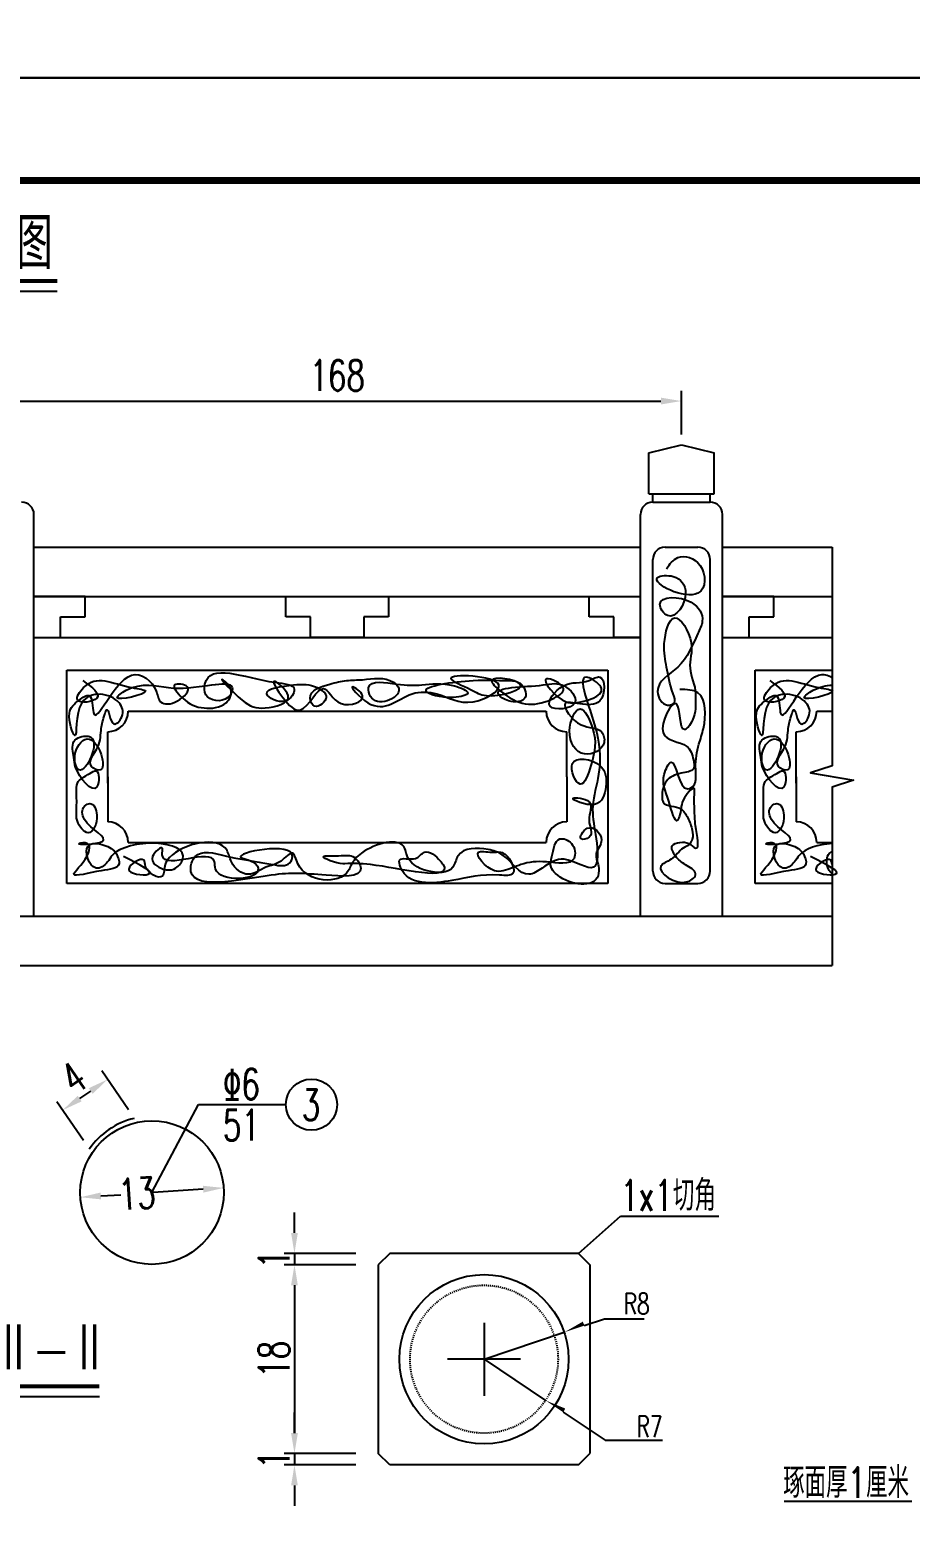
# Model space of a CAD drawing. Header units: millimetres. Extents: x -51 to 12129, y -1309 to -715.
# Drawn here: x 9779.6 to 9865.5, y -1152.5 to -1007 of the extents above; entities that cross this region are included whole.
import ezdxf
from ezdxf.enums import TextEntityAlignment as Align

# ---------------------------------------------------------------- set-up
doc = ezdxf.new("R2010")
doc.units = ezdxf.units.MM
doc.header["$LTSCALE"] = 0.25
doc.linetypes.add('DASHED2', pattern=[0.375, 0.25, -0.125])
for name, color, linetype in [('10', 1, 'Continuous'), ('DIMENSION', 2, 'Continuous'), ('图框', 7, 'Continuous'), ('尺寸标注', 2, 'Continuous'), ('文字', 7, 'Continuous'), ('标注', 4, 'Continuous'), ('次轮廓线', 7, 'Continuous'), ('钢筋', 6, 'Continuous')]:
    doc.layers.add(name, color=color, linetype=linetype)
doc.styles.get("Standard").update_dxf_attribs({"font": 'simplex1.shx', "width": 0.7, "bigfont": 'hztxt.shx'})
doc.styles.add('TEXT', font='simplex1.shx', dxfattribs={"width": 0.7, "bigfont": 'hztxt.shx'})
doc.dimstyles.new('比例1：25', dxfattribs={"dimtxt": 3, "dimasz": 2, "dimexe": 1, "dimexo": 1, "dimgap": 1, "dimtad": 1, "dimdec": 1, "dimlfac": 2.5, "dimzin": 9, "dimdsep": 46, "dimtxsty": 'Standard', "dimcen": -0.09, "dimclrd": 4, "dimclre": 4, "dimclrt": 7, "dimaunit": 1, "dimadec": 0, "dimazin": 0, "dimtfac": 0.0005, "dimtdec": 1, "dimtix": 1, "dimtmove": 2, "dimatfit": 3, "dimfxl": 0, "dimtolj": 1, "dimtzin": 13, "dimarcsym": 0})
doc.dimstyles.new('比例：1：10', dxfattribs={"dimscale": 0, "dimtxt": 3, "dimasz": 2, "dimexe": 1, "dimexo": 1, "dimgap": 0.5, "dimtad": 1, "dimdec": 1, "dimzin": 9, "dimdsep": 46, "dimtxsty": 'Standard', "dimcen": 0.5, "dimclrd": 256, "dimclre": 256, "dimclrt": 256, "dimadec": 1, "dimazin": 2, "dimtfac": 1, "dimtdec": 1, "dimtix": 1, "dimtmove": 2, "dimatfit": 3, "dimfxl": 0, "dimtolj": 1, "dimtzin": 0, "dimlwd": -1, "dimlwe": -1, "dimarcsym": 0})

# ---------------------------------------------------------------- blocks, each defined once
blk = doc.blocks.new('*D1607')
at = {"layer": 'Defpoints', "color": 0, "linetype": 'Continuous'}
for p in [(9843.19, -1043.17), (9775.99, -1047.43), (9843.19, -1047.43)]:
    blk.add_point(p, dxfattribs=at)
at = {"layer": '标注', "color": 4, "linetype": 'Continuous', "lineweight": -2}
for p, q in [((9775.99, -1046.43), (9775.99, -1042.17)), ((9843.19, -1046.43), (9843.19, -1042.17)), ((9777.99, -1043.17), (9841.19, -1043.17))]:
    blk.add_line(p, q, dxfattribs=at)
at = {"layer": '标注', "color": 4, "linetype": 'Continuous'}
for points in [[(9777.99, -1042.84), (9777.99, -1043.5), (9775.99, -1043.17)], [(9841.19, -1042.84), (9841.19, -1043.5), (9843.19, -1043.17)]]:
    blk.add_solid(points, dxfattribs=at)
at = {"layer": '标注', "color": 7, "linetype": 'Continuous', "insert": (9809.59, -1040.67), "char_height": 3, "attachment_point": 5}
blk.add_mtext('\\A1;168', dxfattribs=at)
blk = doc.blocks.new('DIM')
blk.add_lwpolyline([(-1, -0.1, 0.2, 0, 0), (0, 0, 0, 0, 0)], format="xyseb")
blk = doc.blocks.new('*D1690')
at = {"layer": 'Defpoints', "color": 0}
for p in [(9814.71, -1126.33), (9805.42, -1127.44), (9813.6, -1127.44)]:
    blk.add_point(p, dxfattribs=at)
at = {"layer": '标注'}
for p, q in [((9805.42, -1124.33), (9805.42, -1122.33)), ((9811.42, -1126.33), (9804.42, -1126.33)), ((9805.42, -1126.33), (9805.42, -1127.44)), ((9811.42, -1127.44), (9804.42, -1127.44)), ((9805.42, -1129.44), (9805.42, -1131.44))]:
    blk.add_line(p, q, dxfattribs=at)
for points in [[(9805.09, -1124.33), (9805.75, -1124.33), (9805.42, -1126.33)], [(9805.09, -1129.44), (9805.75, -1129.44), (9805.42, -1127.44)]]:
    blk.add_solid(points, dxfattribs=at)
at = {"layer": '标注', "insert": (9803.42, -1126.88), "char_height": 3, "attachment_point": 5, "rotation": 90}
blk.add_mtext('\\A1;1', dxfattribs=at)
blk = doc.blocks.new('*D1691')
at = {"layer": 'Defpoints', "color": 0}
for p in [(9813.6, -1127.44), (9805.42, -1145.86), (9813.6, -1145.86)]:
    blk.add_point(p, dxfattribs=at)
at = {"layer": '标注'}
for p, q in [((9811.42, -1127.44), (9804.42, -1127.44)), ((9805.42, -1129.44), (9805.42, -1143.86)), ((9811.42, -1145.86), (9804.42, -1145.86))]:
    blk.add_line(p, q, dxfattribs=at)
for points in [[(9805.09, -1129.44), (9805.75, -1129.44), (9805.42, -1127.44)], [(9805.09, -1143.86), (9805.75, -1143.86), (9805.42, -1145.86)]]:
    blk.add_solid(points, dxfattribs=at)
at = {"layer": '标注', "insert": (9803.42, -1136.65), "char_height": 3, "attachment_point": 5, "rotation": 90}
blk.add_mtext('\\A1;18', dxfattribs=at)
blk = doc.blocks.new('*D1692')
at = {"layer": 'Defpoints', "color": 0}
for p in [(9805.42, -1146.97), (9813.6, -1145.86), (9815.99, -1146.97)]:
    blk.add_point(p, dxfattribs=at)
at = {"layer": '标注'}
for p, q in [((9805.42, -1143.86), (9805.42, -1141.86)), ((9811.42, -1145.86), (9804.42, -1145.86)), ((9811.42, -1146.97), (9804.42, -1146.97)), ((9805.42, -1145.86), (9805.42, -1146.97)), ((9805.42, -1148.97), (9805.42, -1150.97))]:
    blk.add_line(p, q, dxfattribs=at)
for points in [[(9805.09, -1143.86), (9805.75, -1143.86), (9805.42, -1145.86)], [(9805.09, -1148.97), (9805.75, -1148.97), (9805.42, -1146.97)]]:
    blk.add_solid(points, dxfattribs=at)
at = {"layer": '标注', "insert": (9803.42, -1146.42), "char_height": 3, "attachment_point": 5, "rotation": 90}
blk.add_mtext('\\A1;1', dxfattribs=at)
blk = doc.blocks.new('*D1697')
at = {"layer": 'Defpoints', "color": 0}
for p in [(9784.53, -1120.85), (9798.5, -1119.94)]:
    blk.add_point(p, dxfattribs=at)
at = {"layer": '标注'}
for p, q in [((9786.52, -1120.72), (9788.47, -1120.6)), ((9796.5, -1120.07), (9791.63, -1120.39))]:
    blk.add_line(p, q, dxfattribs=at)
for points in [[(9786.5, -1120.39), (9786.55, -1121.06), (9784.53, -1120.85)], [(9796.48, -1119.73), (9796.53, -1120.4), (9798.5, -1119.94)]]:
    blk.add_solid(points, dxfattribs=at)
at = {"layer": '标注', "insert": (9790.05, -1120.49), "char_height": 3, "attachment_point": 5, "rotation": 3.7635}
blk.add_mtext('\\A1;13', dxfattribs=at)
blk = doc.blocks.new('*D1698')
at = {"layer": 'Defpoints', "color": 0}
for p in [(9787.18, -1109.36), (9789.77, -1113.15), (9785.4, -1116.14)]:
    blk.add_point(p, dxfattribs=at)
at = {"layer": '标注'}
for p, q in [((9789.21, -1112.33), (9786.62, -1108.53)), ((9784.46, -1111.22), (9785.53, -1110.49)), ((9784.83, -1115.32), (9782.24, -1111.53))]:
    blk.add_line(p, q, dxfattribs=at)
for points in [[(9785.34, -1110.21), (9785.72, -1110.76), (9787.18, -1109.36)], [(9784.27, -1110.95), (9784.64, -1111.5), (9782.8, -1112.35)]]:
    blk.add_solid(points, dxfattribs=at)
at = {"layer": '标注', "insert": (9783.86, -1109.2), "char_height": 3, "attachment_point": 5, "rotation": 34.3548}
blk.add_mtext('\\A1;4', dxfattribs=at)
blk = doc.blocks.new('123')
at = {"layer": '图框', "color": 2}
blk.add_lwpolyline([(369.33, -1011.65), (369.33, -714.65), (-50.67, -714.65), (-50.67, -1011.65)], close=True, dxfattribs=at)

msp = doc.modelspace()

# ---------------------------------------------------------------- linework, layer by layer
for p, q in [((9833.70888, -1133.37207), (9835.66599, -1132.71647)), ((9835.66599, -1132.71647), (9839.55475, -1132.71647)), ((9823.92332, -1133.08849), (9823.92332, -1140.21166)), ((9823.92332, -1136.65008), (9831.75176, -1134.02767)), ((9827.48491, -1136.65008), (9820.36173, -1136.65008)), ((9823.92332, -1136.65008), (9829.92484, -1140.67102)), ((9831.63956, -1141.81986), (9835.73305, -1144.56245)), ((9835.73305, -1144.56245), (9841.33298, -1144.56245))]:
    msp.add_line(p, q)
at = {"const_width": 0.7}
msp.add_lwpolyline([(10019.75412, -1021.65471), (9639.75412, -1021.65471), (9639.75412, -1298.65471), (10019.75412, -1298.65471)], close=True, dxfattribs=at)
at = {"linetype": 'DASHED2'}
msp.add_circle((9823.92332, -1136.65008), 7.224, dxfattribs=at)
at = {"start_tangent": (-0.089666301, 0.995971864)}
msp.add_spline([(9841.73561, -1059.52659), (9842.827, -1058.43619), (9845.00977, -1059.19947), (9844.79149, -1061.92545), (9840.8625, -1060.3989), (9842.39044, -1060.28986), (9843.59097, -1061.92545), (9841.84475, -1064.10624), (9841.08078, -1063.01585), (9844.13666, -1062.79777), (9845.22805, -1064.65144), (9844.79149, -1065.85087), (9842.827, -1069.12205), (9840.8625, -1071.52092), (9841.84475, -1072.82939), (9842.49958, -1072.61131), (9842.39044, -1071.739), (9841.73561, -1069.12205), (9841.51733, -1066.83222), (9842.49958, -1064.32432), (9844.13666, -1066.72319), (9844.02752, -1069.23109), (9844.57322, -1071.739), (9844.57322, -1072.06612), (9844.2458, -1074.35594), (9843.48183, -1075.22826), (9842.71786, -1072.72035), (9841.4082, -1075.55537), (9843.7001, -1076.86385), (9844.35494, -1078.17232), (9844.35494, -1079.04463), (9843.15441, -1079.48079), (9841.73561, -1080.24407), (9841.29906, -1081.77062), (9841.4082, -1082.31582), (9843.15441, -1082.97005), (9843.48183, -1083.29717), (9843.80925, -1083.84237), (9844.2458, -1085.0418), (9844.2458, -1085.91412), (9843.91838, -1086.45931), (9843.37269, -1086.78643), (9842.17217, -1087.87682), (9841.18992, -1088.53106), (9843.80925, -1090.05761), (9844.57322, -1089.29434), (9843.59097, -1088.42202), (9842.60872, -1087.54971), (9842.2813, -1086.56835), (9843.04527, -1086.24123), (9843.91838, -1086.35027), (9844.57322, -1086.78643), (9844.57322, -1084.60564), (9844.46408, -1083.07909), (9844.46408, -1081.33446), (9844.46408, -1081.00734), (9843.48183, -1081.87966), (9843.04527, -1083.51525), (9842.827, -1084.06045), (9841.95389, -1082.20678), (9841.51733, -1079.58983), (9842.17217, -1078.3904), (9843.80925, -1081.00734), (9844.46408, -1080.57119), (9844.57322, -1080.24407), (9844.57322, -1078.9356), (9844.90063, -1076.64577), (9845.33718, -1075.11922), (9844.79149, -1071.62996), (9843.04527, -1071.30284)], degree=3, dxfattribs=at)
msp.add_spline([(9784.75408, -1070.44002), (9786.13644, -1072.1664), (9784.23569, -1072.33904), (9784.84048, -1071.13057), (9789.59235, -1071.13057), (9790.88832, -1071.47585), (9788.12359, -1072.08008), (9788.98756, -1071.38953), (9793.13465, -1071.13057), (9797.36814, -1070.87162), (9799.35529, -1071.13057), (9798.9233, -1072.08008), (9796.76336, -1071.82113), (9796.67696, -1070.7853), (9803.50238, -1070.61266), (9805.40312, -1071.30321), (9804.53915, -1072.42536), (9802.7248, -1071.73481), (9805.31673, -1070.87162), (9807.64946, -1071.13057), (9808.51344, -1072.08008), (9807.39027, -1072.94328), (9806.95828, -1072.1664), (9808.85903, -1070.7853), (9810.50059, -1070.44002), (9812.05574, -1070.3537), (9815.07966, -1070.61266), (9815.59805, -1071.21689), (9814.47488, -1072.42536), (9812.83332, -1071.99376), (9812.66053, -1071.13057), (9815.42525, -1070.7853), (9817.84439, -1070.87162), (9821.0411, -1070.95794), (9822.33707, -1071.64849), (9820.9547, -1072.08008), (9818.27638, -1071.47585), (9822.85545, -1070.44002), (9826.22496, -1070.44002), (9827.43453, -1070.69898), (9827.95292, -1072.08008), (9826.31136, -1072.42536), (9825.36099, -1071.82113), (9829.68087, -1070.87162), (9831.75441, -1070.95794), (9832.79119, -1072.598), (9830.37205, -1072.94328), (9831.66802, -1070.95794), (9834.17355, -1070.44002), (9835.21032, -1070.09474), (9835.21032, -1072.42536), (9831.84081, -1072.68432), (9833.39597, -1074.75598), (9835.38312, -1075.44653), (9835.64231, -1076.48236), (9833.74156, -1077.60451), (9832.2728, -1075.36021), (9833.30957, -1073.20223), (9834.51914, -1075.10125), (9834.34634, -1078.72666), (9833.30957, -1080.53936), (9832.53199, -1078.55402), (9835.21032, -1078.72666), (9835.8151, -1080.79832), (9834.69193, -1082.5247), (9832.61839, -1081.92046), (9834.17355, -1082.26574), (9834.17355, -1084.07844), (9834.17355, -1085.71851), (9833.39597, -1085.89115), (9834.00075, -1084.85532), (9835.38312, -1085.97747), (9834.86473, -1087.35857), (9835.12392, -1088.73968), (9834.95113, -1089.68919), (9830.89044, -1089.25759), (9830.45845, -1088.65336), (9830.54485, -1087.61753), (9831.32243, -1085.89115), (9832.4456, -1086.32274), (9832.70479, -1087.79017), (9830.02646, -1088.13544), (9827.52093, -1088.3944), (9825.79298, -1088.99863), (9824.929, -1088.99863), (9823.37384, -1087.18593), (9824.6698, -1087.18593), (9825.53378, -1087.18593), (9826.57055, -1088.13544), (9826.74335, -1089.25759), (9825.44738, -1089.43023), (9820.78191, -1089.94815), (9815.77084, -1088.65336), (9815.68445, -1087.96281), (9817.2396, -1087.79017), (9818.10358, -1087.18593), (9819.65874, -1088.04912), (9819.91793, -1088.3944), (9812.83332, -1088.3944), (9810.32779, -1088.30808), (9810.155, -1088.30808), (9808.25425, -1087.61753), (9809.72301, -1087.53121), (9811.27816, -1087.70385), (9811.88295, -1088.73968), (9808.51344, -1089.43023), (9803.15678, -1089.43023), (9795.29459, -1088.65336), (9795.72658, -1087.61753), (9798.6641, -1087.53121), (9801.77442, -1088.13544), (9803.32958, -1088.3944), (9804.97113, -1088.22176), (9805.23033, -1087.61753), (9800.21926, -1087.70385), (9801.68802, -1088.3944), (9801.86082, -1088.73968), (9797.71373, -1088.826), (9797.62733, -1088.13544), (9792.52987, -1087.53121), (9792.52987, -1087.09961), (9792.52987, -1086.84066), (9791.5795, -1087.61753), (9792.61627, -1088.826), (9793.65304, -1088.826), (9794.51702, -1087.87649), (9787.6052, -1087.53121), (9787.17321, -1088.13544), (9786.05004, -1088.73968), (9785.27247, -1086.5817), (9786.82762, -1086.49538), (9788.03719, -1087.35857), (9788.29639, -1088.30808), (9786.56843, -1088.99863), (9783.8901, -1089.34391), (9785.18607, -1087.53121), (9785.18607, -1086.32274), (9784.40849, -1086.32274), (9786.65483, -1086.1501), (9784.92688, -1083.99213), (9784.92688, -1082.69734), (9785.44526, -1082.43838), (9786.13644, -1083.56053), (9785.27247, -1085.28691), (9784.23569, -1084.16476), (9784.1493, -1082.9563), (9784.1493, -1081.31623), (9784.23569, -1080.45304), (9785.44526, -1079.50353), (9786.05004, -1079.24457), (9786.13644, -1080.79832), (9784.0629, -1078.8993), (9783.8901, -1077.94978), (9783.8901, -1076.39604), (9785.27247, -1075.87813), (9785.53166, -1075.96444), (9784.40849, -1079.15825), (9783.9765, -1077.86347), (9785.18607, -1076.13708), (9786.65483, -1078.0361), (9786.48203, -1079.15825), (9785.61806, -1078.81298), (9786.22284, -1076.91396), (9786.56843, -1075.10125), (9786.91402, -1073.72015), (9787.08682, -1073.28855), (9787.778, -1074.66966), (9788.55558, -1073.9791), (9788.29639, -1072.598), (9784.66768, -1072.598), (9783.9765, -1075.79181), (9783.45811, -1073.63383), (9784.40849, -1072.33904), (9785.35886, -1071.90745), (9785.79085, -1073.54751), (9789.50595, -1069.92211), (9791.92509, -1071.47585), (9792.35707, -1072.51168), (9793.99863, -1072.42536), (9794.949, -1071.04426), (9793.73944, -1070.87162), (9794.43062, -1072.08008), (9796.59056, -1073.11591), (9798.7505, -1072.598), (9799.18249, -1071.21689), (9798.40491, -1070.3537), (9800.30566, -1072.33904), (9802.552, -1073.11591), (9804.79834, -1071.90745), (9803.41598, -1070.52634), (9804.27995, -1072.08008), (9806.00791, -1073.28855), (9808.25425, -1071.21689), (9809.9822, -1072.68432), (9812.05574, -1071.90745), (9811.10537, -1071.04426), (9812.57413, -1072.598), (9816.89401, -1071.73481), (9819.31315, -1071.73481), (9822.85545, -1072.51168), (9825.36099, -1070.87162), (9820.69551, -1070.26738), (9822.59626, -1071.30321), (9824.15142, -1071.90745), (9827.43453, -1070.7853), (9824.6698, -1070.44002), (9825.53378, -1071.47585), (9830.54485, -1072.25272), (9831.66802, -1071.21689), (9830.02646, -1070.26738), (9831.92721, -1072.51168), (9832.79119, -1072.598), (9835.38312, -1071.21689), (9834.17355, -1070.18106), (9835.03753, -1076.05076), (9834.51914, -1083.04261), (9834.86473, -1085.89115), (9834.60554, -1088.65336), (9831.75441, -1087.87649), (9829.59447, -1088.73968), (9828.29851, -1089.34391), (9825.70658, -1087.44489), (9824.32421, -1086.92698), (9821.38669, -1087.53121), (9820.86831, -1088.65336), (9818.36277, -1088.99863), (9816.37563, -1087.44489), (9816.20283, -1086.84066), (9811.96935, -1087.27225), (9810.93257, -1088.48072), (9810.67338, -1088.99863), (9805.74871, -1088.30808), (9805.23033, -1087.27225), (9804.10716, -1088.04912), (9802.6384, -1088.65336), (9800.91045, -1089.34391), (9799.26889, -1088.13544), (9798.8369, -1087.01329), (9793.22105, -1087.70385), (9792.78906, -1088.3944), (9792.52987, -1089.51655), (9790.88832, -1088.56704), (9790.71552, -1087.96281), (9789.24676, -1088.826), (9791.14751, -1089.34391), (9788.72837, -1087.61753)], degree=3)
for points, knots in [([(9857.8915, -1086.33967), (9856.56232, -1086.43966), (9854.89216, -1086.93966), (9854.20341, -1088.29263), (9852.6772, -1089.42164), (9851.5631, -1086.09203), (9853.9946, -1086.40682), (9855.07311, -1087.07055), (9855.64956, -1088.77915), (9853.3483, -1088.92679), (9849.82945, -1089.95004), (9852.2702, -1088.06563), (9852.66325, -1086.12617), (9850.36368, -1086.45172), (9855.76924, -1086.4417), (9851.75269, -1084.60579), (9851.6573, -1082.79786), (9852.78425, -1082.18994), (9853.52133, -1083.7929), (9852.50222, -1086.00866), (9851.09874, -1084.2379), (9851.23133, -1082.81768), (9851.20542, -1081.60909), (9851.17402, -1080.13687), (9852.19151, -1079.72947), (9853.47739, -1078.85105), (9853.41087, -1082.38438), (9851.02055, -1079.36819), (9850.97394, -1077.81893), (9850.51659, -1076.22323), (9851.93057, -1075.74873), (9853.62088, -1076.25688), (9851.62716, -1080.58744), (9850.70495, -1077.48592), (9852.34064, -1075.28463), (9853.77981, -1077.4229), (9853.82875, -1079.48176), (9851.92791, -1078.63394), (9853.59819, -1076.94658), (9853.52334, -1075.18445), (9853.83218, -1074.14198), (9854.28383, -1072.69044), (9854.54032, -1075.41737), (9855.93554, -1073.80298), (9855.28112, -1071.73405), (9850.69549, -1071.16154), (9851.49189, -1077.50995), (9850.08101, -1073.52604), (9851.18856, -1072.50137), (9852.81057, -1071.39045), (9852.61147, -1076.3489), (9855.19029, -1069.35955), (9857.48166, -1069.88249), (9857.8915, -1070.13945)], [272.80787689, 272.80787689, 272.80787689, 272.80787689, 275.556515067, 276.299289698, 277.574675929, 279.868471174, 281.426022016, 282.912006338, 283.896259005, 285.757089012, 288.457580971, 290.685901659, 291.894369014, 292.671949074, 294.92491198, 297.689452708, 298.984240072, 299.56370714, 300.881641429, 302.812147742, 304.339929083, 305.551480997, 307.191544748, 308.059050649, 309.596782222, 310.254674341, 311.810820214, 314.62255858, 315.587664189, 317.141407931, 318.617606979, 318.890794666, 322.276342001, 323.641291258, 325.749240889, 328.149977559, 329.285352607, 330.215766237, 332.208765753, 334.054117033, 335.477804339, 335.942705608, 337.487111515, 338.527061708, 339.932278139, 343.560983114, 346.828724573, 349.048093015, 350.654232807, 351.698016589, 353.394018895, 358.58492679, 359.917317131, 359.917317131, 359.917317131, 359.917317131]), ([(9851.80397, -1070.44002), (9852.69871, -1071.09243), (9854.36558, -1072.30784), (9850.57894, -1072.85795), (9852.86588, -1069.54117), (9854.87018, -1070.97835), (9859.32828, -1071.4821), (9854.05651, -1072.73213), (9856.30118, -1071.12221), (9857.30924, -1070.91214), (9857.8915, -1070.89189)], [0, 0, 0, 0, 2.211633493, 4.120205417, 5.471558827, 10.22343171, 11.564603038, 14.394587474, 15.500624034, 17.227858361, 17.227858361, 17.227858361, 17.227858361]), ([(9857.8915, -1089.29394), (9857.74847, -1089.17525), (9857.35235, -1088.67638), (9857.26404, -1087.59754), (9857.7475, -1087.18954), (9857.8915, -1087.11026)], [474.397531464, 474.397531464, 474.397531464, 474.397531464, 475.002564652, 476.430026586, 476.901410175, 476.901410175, 476.901410175, 476.901410175]), ([(9857.8915, -1088.3813), (9857.8577, -1088.2073), (9857.79268, -1087.45746), (9854.99426, -1089.22466), (9859.94073, -1089.6658), (9857.34141, -1088.38673), (9855.77826, -1087.61753)], [516.84060177, 516.84060177, 516.84060177, 516.84060177, 517.30553446, 519.009163182, 520.979208449, 523.951179503, 523.951179503, 523.951179503, 523.951179503])]:
    msp.add_open_spline(points, degree=3, knots=knots)
at = {"layer": '10', "linetype": 'Continuous'}
for p, q in [((9839.99127, -1048.23095), (9843.19127, -1047.43095)), ((9839.99127, -1052.23095), (9839.99127, -1048.23095)), ((9843.19127, -1047.43095), (9846.39127, -1048.23095)), ((9846.39127, -1052.23095), (9846.39127, -1048.23095)), ((9839.99127, -1052.23095), (9840.39127, -1052.23095)), ((9840.39127, -1053.03095), (9840.39127, -1052.23095)), ((9840.39127, -1052.23095), (9845.99127, -1052.23095)), ((9845.99127, -1053.03095), (9845.99127, -1052.23095)), ((9845.99127, -1052.23095), (9846.39127, -1052.23095)), ((9840.39127, -1053.03095), (9845.99127, -1053.03095)), ((9779.99127, -1093.43095), (9779.99127, -1054.23095)), ((9839.19127, -1093.43095), (9839.19127, -1054.23095)), ((9847.19127, -1093.43095), (9847.19127, -1054.23095)), ((9779.99127, -1057.43095), (9839.19127, -1057.43095)), ((9847.19127, -1057.43095), (9857.8915, -1057.43095)), ((9779.99127, -1062.23095), (9839.19127, -1062.23095)), ((9847.19127, -1062.23095), (9857.8915, -1062.23095)), ((9779.99127, -1066.23095), (9839.19127, -1066.23095)), ((9847.19127, -1066.23095), (9857.8915, -1066.23095)), ((9702.39127, -1093.43095), (9857.8915, -1093.43095)), ((9702.39127, -1098.23095), (9857.8915, -1098.23095)), ((9814.71272, -1126.33008), (9813.60332, -1127.43948)), ((9833.13392, -1126.33008), (9814.71272, -1126.33008)), ((9833.13392, -1126.33008), (9834.24332, -1127.43948)), ((9813.60332, -1127.43948), (9813.60332, -1145.86068)), ((9834.24332, -1127.43948), (9834.24332, -1145.86068)), ((9814.71272, -1146.97008), (9813.60332, -1145.86068)), ((9833.13392, -1146.97008), (9814.71272, -1146.97008)), ((9833.13392, -1146.97008), (9834.24332, -1145.86068))]:
    msp.add_line(p, q, dxfattribs=at)
msp.add_circle((9823.92332, -1136.65008), 8.256, dxfattribs=at)
for centre, start, end in [((9778.79127, -1054.23095), 0, 90), ((9840.39127, -1054.23095), 90, 180), ((9845.99127, -1054.23095), 0, 90)]:
    msp.add_arc(centre, 1.2, start, end, dxfattribs=at)
at = {"layer": 'DIMENSION', "color": 6}
for p, q in [((9841.59127, -1057.43095), (9844.79127, -1057.43095)), ((9840.39127, -1089.03095), (9840.39127, -1058.63095)), ((9845.99127, -1089.03095), (9845.99127, -1058.63095)), ((9784.99127, -1062.23095), (9779.99127, -1062.23095)), ((9784.99127, -1064.23095), (9784.99127, -1062.23095)), ((9804.59127, -1062.23095), (9814.59127, -1062.23095)), ((9804.59127, -1064.23095), (9804.59127, -1062.23095)), ((9814.59127, -1062.23095), (9814.59127, -1064.23095)), ((9834.19127, -1062.23095), (9839.19127, -1062.23095)), ((9834.19127, -1064.23095), (9834.19127, -1062.23095)), ((9852.19127, -1062.23095), (9847.19127, -1062.23095)), ((9852.19127, -1064.23095), (9852.19127, -1062.23095)), ((9782.59127, -1066.23095), (9782.59127, -1064.23095)), ((9782.59127, -1064.23095), (9784.99127, -1064.23095)), ((9806.99127, -1064.23095), (9804.59127, -1064.23095)), ((9806.99127, -1066.23095), (9806.99127, -1064.23095)), ((9812.19127, -1064.23095), (9812.19127, -1066.23095)), ((9814.59127, -1064.23095), (9812.19127, -1064.23095)), ((9836.59127, -1064.23095), (9834.19127, -1064.23095)), ((9836.59127, -1066.23095), (9836.59127, -1064.23095)), ((9849.79127, -1064.23095), (9852.19127, -1064.23095)), ((9849.79127, -1066.23095), (9849.79127, -1064.23095)), ((9779.99127, -1066.23095), (9782.59127, -1066.23095)), ((9812.19127, -1066.23095), (9806.99127, -1066.23095)), ((9839.19127, -1066.23095), (9836.59127, -1066.23095)), ((9847.19127, -1066.23095), (9849.79127, -1066.23095)), ((9783.19127, -1069.43095), (9835.99127, -1069.43095)), ((9783.19127, -1090.23095), (9783.19127, -1069.43095)), ((9835.99127, -1069.43095), (9835.99127, -1090.23095)), ((9850.39127, -1069.43095), (9857.8915, -1069.43095)), ((9850.39127, -1090.23095), (9850.39127, -1069.43095)), ((9789.19127, -1073.43095), (9829.99127, -1073.43095)), ((9803.99127, -1073.43095), (9815.19127, -1073.43095)), ((9856.39127, -1073.43095), (9857.8915, -1073.43095)), ((9787.19127, -1077.43095), (9787.19127, -1075.43095)), ((9831.99127, -1077.43095), (9831.99127, -1075.43095)), ((9854.39127, -1077.43095), (9854.39127, -1075.43095)), ((9787.19127, -1079.83095), (9787.19127, -1077.43095)), ((9787.19127, -1079.83095), (9787.19127, -1077.43095)), ((9787.19127, -1080.44607), (9787.19127, -1078.04607)), ((9787.19127, -1080.44607), (9787.19127, -1078.04607)), ((9831.99127, -1079.83095), (9831.99127, -1077.43095)), ((9854.39127, -1079.83095), (9854.39127, -1077.43095)), ((9854.39127, -1079.83095), (9854.39127, -1077.43095)), ((9854.39127, -1080.44607), (9854.39127, -1078.04607)), ((9854.39127, -1080.44607), (9854.39127, -1078.04607)), ((9787.19127, -1079.83095), (9787.19127, -1082.23095)), ((9787.19127, -1079.83095), (9787.19127, -1082.23095)), ((9831.99127, -1079.83095), (9831.99127, -1082.23095)), ((9854.39127, -1079.83095), (9854.39127, -1082.23095)), ((9854.39127, -1079.83095), (9854.39127, -1082.23095)), ((9787.19127, -1080.44607), (9787.19127, -1082.84607)), ((9854.39127, -1080.44607), (9854.39127, -1082.84607)), ((9787.19127, -1082.23095), (9787.19127, -1084.23095)), ((9831.99127, -1082.23095), (9831.99127, -1084.23095)), ((9854.39127, -1082.23095), (9854.39127, -1084.23095)), ((9789.19127, -1086.23095), (9829.99127, -1086.23095)), ((9803.99127, -1086.23095), (9815.19127, -1086.23095)), ((9856.39127, -1086.23095), (9857.8915, -1086.23095)), ((9835.99127, -1090.23095), (9783.19127, -1090.23095)), ((9841.59127, -1090.23095), (9844.79127, -1090.23095)), ((9857.8915, -1090.23095), (9850.39127, -1090.23095))]:
    msp.add_line(p, q, dxfattribs=at)
for centre, radius, start, end in [((9841.59127, -1058.63095), 1.2, 90, 180), ((9844.79127, -1058.63095), 1.2, 0, 90), ((9787.19127, -1073.43095), 2, 270, 0), ((9831.99127, -1073.43095), 2, 180, 270), ((9854.39127, -1073.43095), 2, 270, 0), ((9787.19127, -1086.23095), 2, 0, 90), ((9831.99127, -1086.23095), 2, 90, 180), ((9854.39127, -1086.23095), 2, 0, 90), ((9841.59127, -1089.03095), 1.2, 180, 270), ((9844.79127, -1089.03095), 1.2, 270, 0)]:
    msp.add_arc(centre, radius, start, end, dxfattribs=at)
at = {"layer": '文字'}
for p, q in [((9770.73597, -1032.44833), (9782.25922, -1032.44833)), ((9777.24828, -1140.2974), (9786.37534, -1140.2974))]:
    msp.add_line(p, q, dxfattribs=at)
at = {"layer": '文字', "const_width": 0.4}
for points in [[(9770.73597, -1031.44833), (9782.25922, -1031.44833)], [(9777.24828, -1139.2974), (9786.37534, -1139.2974)]]:
    msp.add_lwpolyline(points, dxfattribs=at)
at = {"layer": '文字'}
msp.add_circle((9807.0802, -1111.81579), 2.5, dxfattribs=at)
at = {"layer": '标注'}
for p, q in [((9791.51405, -1120.39544), (9796.0473, -1111.81579)), ((9796.0473, -1111.81579), (9804.5802, -1111.81579)), ((9796.0473, -1111.81579), (9804.5802, -1111.81579)), ((9833.13392, -1126.33008), (9837.22814, -1122.70435)), ((9837.22814, -1122.70435), (9846.84032, -1122.70435)), ((9865.6908, -1150.52323), (9853.21768, -1150.52323))]:
    msp.add_line(p, q, dxfattribs=at)
at = {"layer": '次轮廓线', "ltscale": 2}
msp.add_lwpolyline([(9857.8915, -1057.43095), (9857.8915, -1078.74972), (9855.7915, -1079.44972), (9859.9915, -1080.14972), (9857.8915, -1080.84972), (9857.8915, -1098.23095)], dxfattribs=at)
at = {"layer": '钢筋'}
msp.add_circle((9791.51405, -1120.39544), 7, dxfattribs=at)
msp.add_arc((9791.51405, -1120.39544), 7.44924, 103.5134275, 145.1961585, dxfattribs=at)

# ---------------------------------------------------------------- block references
at = {"yscale": 2.064000000000078, "zscale": 2.064}
for p, xscale, rotation in [((9831.75176, -1134.02767), 2.063999999999405, 198.5200332059817), ((9829.92484, -1140.67102), 2.064000000000143, 146.178398175997)]:
    msp.add_blockref('DIM', p, dxfattribs=dict(at, xscale=xscale, rotation=rotation))
at = {"layer": '标注'}
for p in [(9660, 0), (9660, -297)]:
    msp.add_blockref('123', p, dxfattribs=at)

# ---------------------------------------------------------------- texts
at = {"color": 7, "char_height": 2.064, "attachment_point": 5, "style": 'TEXT'}
for s, insert in [('\\A1;R8', (9838.82306, -1131.23336)), ('\\A1;R7', (9840.06938, -1143.2113))]:
    msp.add_mtext(s, dxfattribs=dict(at, insert=insert))
at = {"layer": '尺寸标注', "color": 7, "style": 'TEXT', "width": 0.7}
for s, p in [('%%1316', (9800.2384, -1109.81579)), ('51', (9800.2384, -1113.81579))]:
    msp.add_text(s, height=3, dxfattribs=at).set_placement(p, align=Align.MIDDLE)
at = {"layer": '尺寸标注', "color": 7, "linetype": 'Continuous', "width": 0.7}
msp.add_text('琢面厚1厘米', height=3, dxfattribs=at).set_placement((9859.25349, -1148.53337), align=Align.MIDDLE)
at = {"layer": '尺寸标注', "color": 7, "linetype": 'Continuous', "insert": (9841.88621, -1120.69549), "char_height": 3, "attachment_point": 5}
msp.add_mtext('1x1切角', dxfattribs=at)
at = {"layer": '文字', "width": 0.7}
for s, height, p in [('立面图', 5, (9776.55307, -1027.77818)), ('3', 3, (9807.03351, -1111.83977)), ('Ⅱ-Ⅱ', 5, (9781.70108, -1135.62725))]:
    msp.add_text(s, height=height, dxfattribs=at).set_placement(p, align=Align.MIDDLE_CENTER)

# ---------------------------------------------------------------- dimensions: what is measured, and where the dimension line sits
at = {"layer": '标注', "linetype": 'Continuous'}
dim = msp.add_linear_dim(base=(9843.19127, -1043.1693), p1=(9775.99127, -1047.43095), p2=(9843.19127, -1047.43095), dimstyle='比例1：25', dxfattribs=at)
dim.commit()
dim.dimension.update_dxf_attribs({"geometry": '*D1607', "text_midpoint": (9809.59127, -1040.6693)})
at = {"layer": '标注'}
dim = msp.add_aligned_dim(p1=(9785.3974, -1116.14365), p2=(9789.77336, -1113.15243), distance=4.5943, text='4', dimstyle='比例：1：10', override={"dimscale": 1}, dxfattribs=at)
dim.commit()
dim.dimension.update_dxf_attribs({"geometry": '*D1698', "text_midpoint": (9783.86411, -1109.20405)})
dim = msp.add_diameter_dim_2p(p1=(9798.49896, -1119.93597), p2=(9784.52915, -1120.85492), text='13', dimstyle='比例：1：10', override={"dimscale": 1}, dxfattribs=at)
dim.commit()
dim.dimension.update_dxf_attribs({"geometry": '*D1697', "text_midpoint": (9790.04921, -1120.4918), "dimtype": 163})
for base, p1, p2, text, picture, middle in [((9805.41921, -1127.43948), (9814.71272, -1126.33008), (9813.60332, -1127.43948), '1', '*D1690', (9803.41921, -1126.88478)), ((9805.41921, -1145.86068), (9813.60332, -1127.43948), (9813.60332, -1145.86068), '18', '*D1691', (9803.41921, -1136.65008)), ((9805.41921, -1146.97008), (9813.60332, -1145.86068), (9815.99242, -1146.97008), '1', '*D1692', (9803.41921, -1146.41538))]:
    dim = msp.add_linear_dim(base=base, p1=p1, p2=p2, angle=90, text=text, dimstyle='比例：1：10', override={"dimscale": 1}, dxfattribs=at)
    dim.commit()
    dim.dimension.update_dxf_attribs({"geometry": picture, "text_midpoint": middle})

doc.saveas('drawing.dxf')
